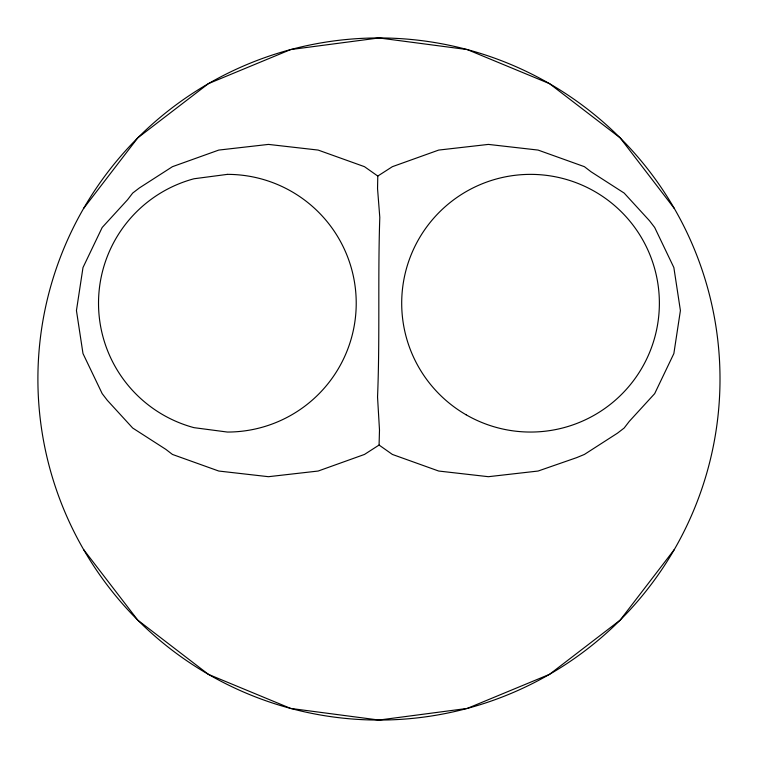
<?xml version="1.0" encoding="UTF-8"?>
<svg xmlns="http://www.w3.org/2000/svg" width="758" height="758" viewBox="0 0 758 758"><rect width="100%" height="100%" fill="white"/><g stroke="black" fill="none" stroke-linecap="round" stroke-linejoin="round"><path stroke-width="1.14" d="M377.787 176.055L377.541 188.581L379.796 217.394C377.768 277.21 379.995 337.272 377.541 397.078L379.493 430.013L379.076 445.05L364.475 454.44L318.161 471.04L268.465 476.697L218.768 471.04L172.454 454.44L165.784 449.323L132.688 428.033L107.295 400.3L102.178 393.629L82.992 353.56L76.444 310.553L82.992 267.555L102.178 227.485L127.571 199.742L132.688 193.072L139.358 187.956L172.454 166.675L218.768 150.075L268.465 144.408L318.161 150.075L364.475 166.675L377.787 176.055L392.388 166.675L438.692 150.075L488.389 144.408L538.095 150.075L584.399 166.675L591.069 171.791L624.166 193.072L649.568 220.815L654.685 227.485L673.862 267.555L680.409 310.553L673.862 353.56L654.685 393.629L629.292 421.363L624.166 428.033L617.495 433.15L584.399 454.44L576.63 457.652L538.095 471.04L488.389 476.697L438.692 471.04L392.388 454.44L379.076 445.05M83.588 208.469L137.795 137.842L208.431 83.636L290.684 49.564L378.953 37.947L467.222 49.564L549.484 83.636L620.12 137.842L674.317 208.469M674.317 549.531L620.12 620.158L549.484 674.364L467.222 708.436L378.953 720.053L290.684 708.436L208.431 674.364L137.795 620.158L83.588 549.531M227.372 174.368L194.029 178.755A128.841 128.841 0 0 0 194.029 427.664L227.372 432.051A128.841 128.841 0 0 0 356.222 303.209A128.841 128.841 0 0 0 227.372 174.368M208.431 674.364A341.053 341.053 0 0 0 720.005 379A341.053 341.053 0 0 0 208.431 83.636A341.053 341.053 0 0 0 208.431 674.364M466.113 414.787A128.841 128.841 0 0 0 659.375 303.209A128.841 128.841 0 0 0 466.113 191.632A128.841 128.841 0 0 0 466.113 414.787"/></g></svg>
